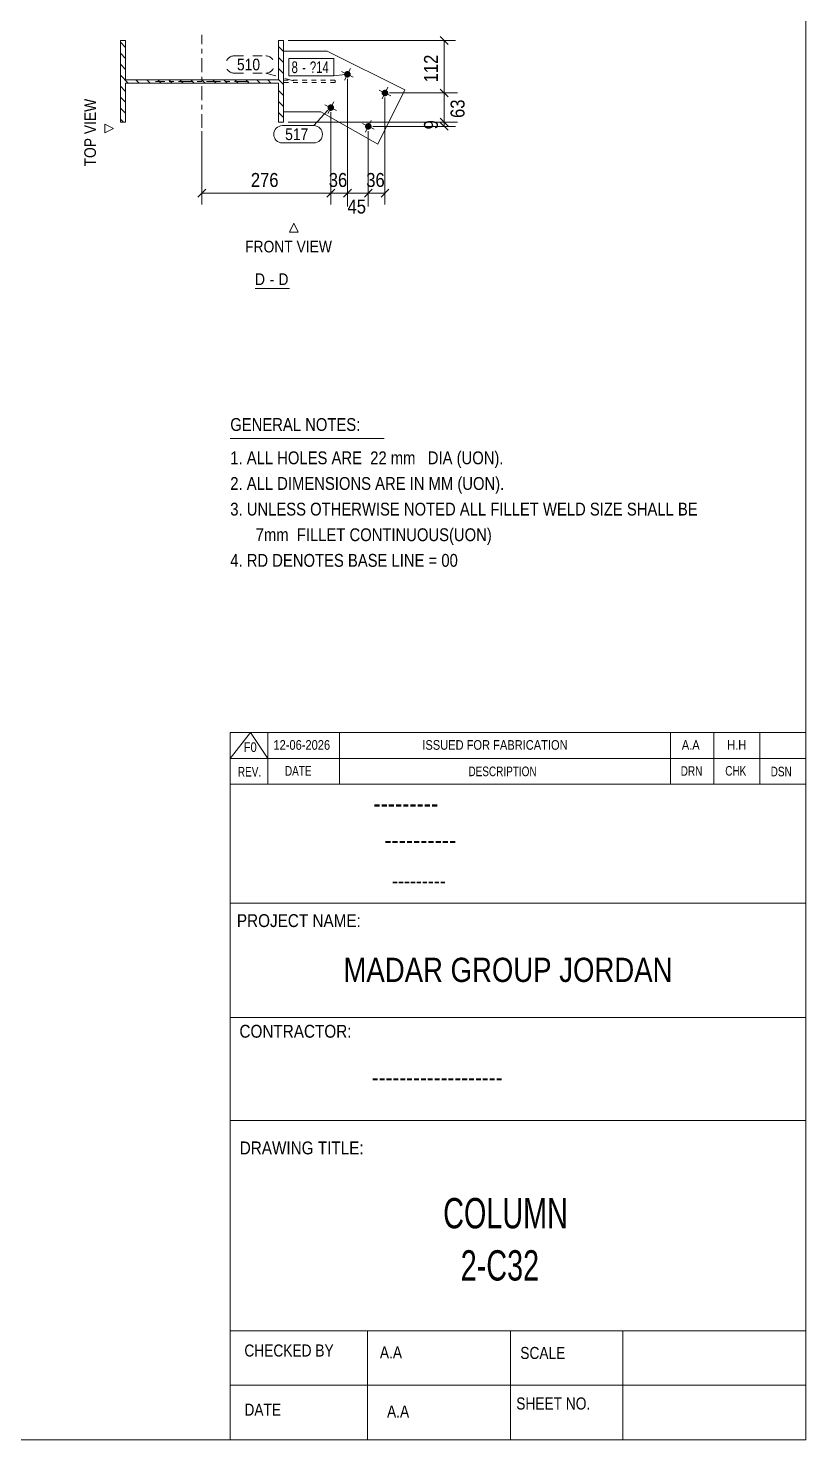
# Model space of a CAD drawing. Header units: millimetres. Extents: x 2 to 825, y 1 to 579.
# Drawn here: x 658.1 to 825, y 5 to 307.9 of the extents above; entities that cross this region are included whole.
import ezdxf

# ---------------------------------------------------------------- set-up
doc = ezdxf.new("R2010")
doc.units = ezdxf.units.MM
for name, pattern in [('XKITLINE00', [0]), ('XKITLINE01', [4, 1, -1, 1, -1]), ('XKITLINE02', [4, 2, -2]), ('XKITLINE03', [6, 3, -1, 1, -1])]:
    doc.linetypes.add(name, pattern=pattern)
for name, color, linetype, lineweight in [('Bolt', 3, 'Continuous', 0), ('BoltMark', 7, 'Continuous', 0), ('Dimensions', 7, 'Continuous', 0), ('DrawingSheet', 5, 'Continuous', 0), ('OtherObjectType', 7, 'Continuous', 0), ('Part', 2, 'Continuous', 0), ('PartMark', 7, 'Continuous', 0)]:
    doc.layers.add(name, color=color, linetype=linetype, lineweight=lineweight)
doc.styles.add('@ARIAL_UNICODE_MS_BOLD', font='ARIAL.TTF')
doc.styles.add('ARIAL', font='ARIAL.TTF')
doc.styles.add('ARIAL_NARROW', font='ARIALN.TTF')
doc.styles.add('COMIC_SANS_MS_BOLD', font='COMICBD.TTF')
doc.styles.add('SWIS721_EX_BT', font='ARIAL.TTF')
doc.styles.add('SWISSE', font='ARIAL.TTF')

# ---------------------------------------------------------------- blocks, each defined once
blk = doc.blocks.new('*A2')
at = {"layer": 'Part', "color": 7, "linetype": 'XKITLINE00', "lineweight": 0}
for p, q in [((679.02, 303.76), (677.92, 304.86)), ((712.92, 302.86), (711.82, 303.96)), ((712.92, 305.22), (712.92, 305.22)), ((712.92, 305.22), (712.92, 305.22)), ((679.02, 301.4), (677.92, 302.5)), ((679.02, 299.05), (677.92, 300.15)), ((712.92, 300.51), (711.82, 301.61)), ((679.59, 296.12), (677.92, 297.79)), ((681.95, 296.12), (681.25, 296.82)), ((684.3, 296.12), (683.6, 296.82)), ((686.66, 296.12), (685.96, 296.82)), ((689.02, 296.12), (688.32, 296.82)), ((691.38, 296.12), (690.68, 296.82)), ((693.73, 296.12), (693.03, 296.82)), ((696.09, 296.12), (695.39, 296.82)), ((698.45, 296.12), (697.75, 296.82)), ((700.81, 296.12), (700.11, 296.82)), ((703.16, 296.12), (702.46, 296.82)), ((705.52, 296.12), (704.82, 296.82)), ((707.88, 296.12), (707.18, 296.82)), ((710.23, 296.12), (709.53, 296.82)), ((712.92, 298.15), (711.82, 299.25)), ((712.92, 295.79), (711.82, 296.89)), ((679.02, 294.33), (677.92, 295.43)), ((712.92, 293.43), (711.82, 294.53)), ((679.02, 291.98), (677.92, 293.08)), ((712.92, 291.08), (711.82, 292.18)), ((679.02, 289.62), (677.92, 290.72)), ((678.56, 287.72), (677.92, 288.36)), ((712.92, 288.72), (711.82, 289.82))]:
    blk.add_line(p, q, dxfattribs=at)
blk = doc.blocks.new('*A122')
at = {"layer": 'Bolt'}
for points in [[(726.3, 297.39), (726.27, 297.4), (726.24, 297.42), (726.21, 297.44), (726.19, 297.46), (726.16, 297.49), (726.14, 297.51), (726.11, 297.54), (726.09, 297.56), (726.07, 297.59), (726.05, 297.62), (726.03, 297.65), (726.02, 297.68), (726, 297.71), (725.99, 297.74), (725.98, 297.77), (725.97, 297.81), (725.96, 297.84), (725.95, 297.87), (725.95, 297.91), (725.94, 297.94), (725.94, 297.98), (725.94, 298.01), (725.94, 298.05), (725.95, 298.08), (725.95, 298.11), (725.96, 298.15), (725.97, 298.18), (725.98, 298.21), (725.99, 298.25), (726, 298.28), (726.02, 298.31), (726.03, 298.34), (726.05, 298.37), (726.07, 298.4), (726.09, 298.43), (726.11, 298.45), (726.13, 298.48), (726.16, 298.5), (726.18, 298.52), (726.21, 298.55), (726.24, 298.57), (726.26, 298.59), (726.29, 298.6), (726.32, 298.62), (726.36, 298.64), (726.39, 298.65), (726.42, 298.66), (726.45, 298.67), (726.49, 298.68), (726.52, 298.69), (726.55, 298.69), (726.59, 298.69), (726.62, 298.7), (726.66, 298.7), (726.69, 298.69), (726.72, 298.69), (726.76, 298.69), (726.79, 298.68), (726.83, 298.67), (726.86, 298.66), (726.89, 298.65), (726.92, 298.64), (726.95, 298.62), (726.98, 298.61), (727.01, 298.59), (727.04, 298.57), (727.07, 298.55), (727.1, 298.53), (727.12, 298.5), (727.15, 298.48), (727.17, 298.46), (727.19, 298.43), (727.21, 298.4), (727.23, 298.37), (727.25, 298.34), (727.27, 298.31), (727.28, 298.28), (727.29, 298.25), (727.31, 298.22), (727.32, 298.19), (727.32, 298.15), (727.33, 298.12), (727.34, 298.08), (727.34, 298.05), (727.34, 298.02), (727.34, 297.98), (727.34, 297.95), (727.34, 297.91), (727.33, 297.88), (727.32, 297.85), (727.32, 297.81), (727.31, 297.78), (727.3, 297.75), (727.28, 297.71), (727.27, 297.68), (727.25, 297.65), (727.23, 297.62), (727.22, 297.6), (727.19, 297.57), (727.17, 297.54), (727.15, 297.52), (727.13, 297.49), (727.1, 297.47), (727.07, 297.45), (727.05, 297.43), (727.02, 297.41), (726.99, 297.39), (726.96, 297.37), (726.93, 297.36), (726.9, 297.34), (726.86, 297.33), (726.83, 297.32), (726.8, 297.31), (726.76, 297.31), (726.73, 297.3), (726.7, 297.3), (726.66, 297.3), (726.63, 297.3), (726.59, 297.3), (726.56, 297.3), (726.52, 297.31), (726.49, 297.31), (726.46, 297.32), (726.42, 297.33), (726.39, 297.34), (726.36, 297.36), (726.33, 297.37)], [(734.35, 293.37), (734.32, 293.38), (734.29, 293.4), (734.27, 293.42), (734.24, 293.45), (734.21, 293.47), (734.19, 293.49), (734.17, 293.52), (734.14, 293.54), (734.12, 293.57), (734.1, 293.6), (734.09, 293.63), (734.07, 293.66), (734.06, 293.69), (734.04, 293.72), (734.03, 293.76), (734.02, 293.79), (734.01, 293.82), (734, 293.86), (734, 293.89), (734, 293.92), (733.99, 293.96), (733.99, 293.99), (734, 294.03), (734, 294.06), (734, 294.09), (734.01, 294.13), (734.02, 294.16), (734.03, 294.19), (734.04, 294.23), (734.05, 294.26), (734.07, 294.29), (734.08, 294.32), (734.1, 294.35), (734.12, 294.38), (734.14, 294.41), (734.16, 294.43), (734.19, 294.46), (734.21, 294.48), (734.24, 294.51), (734.26, 294.53), (734.29, 294.55), (734.32, 294.57), (734.35, 294.59), (734.38, 294.6), (734.41, 294.62), (734.44, 294.63), (734.47, 294.64), (734.51, 294.65), (734.54, 294.66), (734.57, 294.67), (734.61, 294.67), (734.64, 294.68), (734.67, 294.68), (734.71, 294.68), (734.74, 294.68), (734.78, 294.67), (734.81, 294.67), (734.85, 294.66), (734.88, 294.65), (734.91, 294.64), (734.94, 294.63), (734.98, 294.62), (735.01, 294.6), (735.04, 294.59), (735.07, 294.57), (735.1, 294.55), (735.12, 294.53), (735.15, 294.51), (735.18, 294.49), (735.2, 294.46), (735.22, 294.44), (735.24, 294.41), (735.27, 294.38), (735.28, 294.35), (735.3, 294.32), (735.32, 294.29), (735.33, 294.26), (735.35, 294.23), (735.36, 294.2), (735.37, 294.17), (735.38, 294.13), (735.38, 294.1), (735.39, 294.07), (735.39, 294.03), (735.39, 294), (735.39, 293.96), (735.39, 293.93), (735.39, 293.89), (735.38, 293.86), (735.38, 293.83), (735.37, 293.79), (735.36, 293.76), (735.35, 293.73), (735.34, 293.7), (735.32, 293.66), (735.3, 293.63), (735.29, 293.6), (735.27, 293.58), (735.25, 293.55), (735.23, 293.52), (735.2, 293.5), (735.18, 293.47), (735.15, 293.45), (735.13, 293.43), (735.1, 293.41), (735.07, 293.39), (735.04, 293.37), (735.01, 293.35), (734.98, 293.34), (734.95, 293.32), (734.92, 293.31), (734.88, 293.3), (734.85, 293.29), (734.82, 293.29), (734.78, 293.28), (734.75, 293.28), (734.71, 293.28), (734.68, 293.28), (734.65, 293.28), (734.61, 293.28), (734.58, 293.29), (734.54, 293.29), (734.51, 293.3), (734.48, 293.31), (734.44, 293.32), (734.41, 293.34), (734.38, 293.35)], [(722.73, 290.23), (722.7, 290.25), (722.67, 290.26), (722.64, 290.28), (722.61, 290.31), (722.59, 290.33), (722.56, 290.35), (722.54, 290.38), (722.52, 290.41), (722.5, 290.43), (722.48, 290.46), (722.46, 290.49), (722.44, 290.52), (722.43, 290.55), (722.42, 290.58), (722.4, 290.62), (722.39, 290.65), (722.39, 290.68), (722.38, 290.72), (722.37, 290.75), (722.37, 290.78), (722.37, 290.82), (722.37, 290.85), (722.37, 290.89), (722.37, 290.92), (722.38, 290.96), (722.39, 290.99), (722.39, 291.02), (722.4, 291.06), (722.41, 291.09), (722.43, 291.12), (722.44, 291.15), (722.46, 291.18), (722.48, 291.21), (722.5, 291.24), (722.52, 291.27), (722.54, 291.29), (722.56, 291.32), (722.58, 291.34), (722.61, 291.37), (722.64, 291.39), (722.66, 291.41), (722.69, 291.43), (722.72, 291.45), (722.75, 291.46), (722.78, 291.48), (722.81, 291.49), (722.85, 291.5), (722.88, 291.51), (722.91, 291.52), (722.95, 291.53), (722.98, 291.53), (723.02, 291.54), (723.05, 291.54), (723.08, 291.54), (723.12, 291.54), (723.15, 291.53), (723.19, 291.53), (723.22, 291.52), (723.25, 291.51), (723.29, 291.5), (723.32, 291.49), (723.35, 291.48), (723.38, 291.46), (723.41, 291.45), (723.44, 291.43), (723.47, 291.41), (723.5, 291.39), (723.52, 291.37), (723.55, 291.35), (723.57, 291.32), (723.6, 291.3), (723.62, 291.27), (723.64, 291.24), (723.66, 291.21), (723.68, 291.19), (723.69, 291.16), (723.71, 291.12), (723.72, 291.09), (723.73, 291.06), (723.74, 291.03), (723.75, 290.99), (723.76, 290.96), (723.76, 290.93), (723.77, 290.89), (723.77, 290.86), (723.77, 290.82), (723.77, 290.79), (723.76, 290.75), (723.76, 290.72), (723.75, 290.69), (723.74, 290.65), (723.73, 290.62), (723.72, 290.59), (723.71, 290.56), (723.7, 290.53), (723.68, 290.5), (723.66, 290.47), (723.64, 290.44), (723.62, 290.41), (723.6, 290.38), (723.58, 290.36), (723.55, 290.33), (723.53, 290.31), (723.5, 290.29), (723.47, 290.27), (723.45, 290.25), (723.42, 290.23), (723.39, 290.21), (723.35, 290.2), (723.32, 290.19), (723.29, 290.17), (723.26, 290.16), (723.22, 290.16), (723.19, 290.15), (723.16, 290.14), (723.12, 290.14), (723.09, 290.14), (723.05, 290.14), (723.02, 290.14), (722.99, 290.14), (722.95, 290.15), (722.92, 290.15), (722.88, 290.16), (722.85, 290.17), (722.82, 290.18), (722.79, 290.2), (722.76, 290.21)], [(730.78, 286.21), (730.75, 286.23), (730.72, 286.25), (730.69, 286.27), (730.67, 286.29), (730.64, 286.31), (730.62, 286.33), (730.59, 286.36), (730.57, 286.39), (730.55, 286.41), (730.53, 286.44), (730.51, 286.47), (730.5, 286.5), (730.48, 286.53), (730.47, 286.57), (730.46, 286.6), (730.45, 286.63), (730.44, 286.66), (730.43, 286.7), (730.43, 286.73), (730.42, 286.77), (730.42, 286.8), (730.42, 286.83), (730.42, 286.87), (730.43, 286.9), (730.43, 286.94), (730.44, 286.97), (730.45, 287), (730.46, 287.04), (730.47, 287.07), (730.48, 287.1), (730.5, 287.13), (730.51, 287.16), (730.53, 287.19), (730.55, 287.22), (730.57, 287.25), (730.59, 287.27), (730.61, 287.3), (730.64, 287.32), (730.66, 287.35), (730.69, 287.37), (730.72, 287.39), (730.75, 287.41), (730.77, 287.43), (730.8, 287.44), (730.84, 287.46), (730.87, 287.47), (730.9, 287.48), (730.93, 287.49), (730.97, 287.5), (731, 287.51), (731.03, 287.51), (731.07, 287.52), (731.1, 287.52), (731.14, 287.52), (731.17, 287.52), (731.21, 287.51), (731.24, 287.51), (731.27, 287.5), (731.31, 287.49), (731.34, 287.48), (731.37, 287.47), (731.4, 287.46), (731.43, 287.45), (731.46, 287.43), (731.49, 287.41), (731.52, 287.39), (731.55, 287.37), (731.58, 287.35), (731.6, 287.33), (731.63, 287.3), (731.65, 287.28), (731.67, 287.25), (731.69, 287.22), (731.71, 287.2), (731.73, 287.17), (731.75, 287.14), (731.76, 287.11), (731.77, 287.07), (731.79, 287.04), (731.8, 287.01), (731.8, 286.97), (731.81, 286.94), (731.82, 286.91), (731.82, 286.87), (731.82, 286.84), (731.82, 286.8), (731.82, 286.77), (731.82, 286.74), (731.81, 286.7), (731.81, 286.67), (731.8, 286.63), (731.79, 286.6), (731.78, 286.57), (731.76, 286.54), (731.75, 286.51), (731.73, 286.48), (731.71, 286.45), (731.7, 286.42), (731.67, 286.39), (731.65, 286.36), (731.63, 286.34), (731.61, 286.31), (731.58, 286.29), (731.55, 286.27), (731.53, 286.25), (731.5, 286.23), (731.47, 286.21), (731.44, 286.2), (731.41, 286.18), (731.38, 286.17), (731.34, 286.16), (731.31, 286.15), (731.28, 286.14), (731.24, 286.13), (731.21, 286.12), (731.18, 286.12), (731.14, 286.12), (731.11, 286.12), (731.07, 286.12), (731.04, 286.12), (731, 286.13), (730.97, 286.14), (730.94, 286.14), (730.9, 286.15), (730.87, 286.17), (730.84, 286.18), (730.81, 286.19)]]:
    blk.add_hatch(color=3, dxfattribs=at).paths.add_polyline_path(points, flags=17)
at = {"layer": 'Bolt', "color": 3, "linetype": 'XKITLINE00', "lineweight": 0}
for p, q in [((727.89, 297.37), (725.39, 298.62)), ((727.27, 299.25), (726.02, 296.74)), ((735.95, 293.35), (733.44, 294.6)), ((735.32, 295.23), (734.07, 292.72)), ((724.32, 290.21), (721.82, 291.46)), ((723.69, 292.09), (722.44, 289.59)), ((731.75, 288.07), (730.5, 285.57)), ((732.37, 286.19), (729.87, 287.44))]:
    blk.add_line(p, q, dxfattribs=at)
blk = doc.blocks.new('*A123')
at = {"layer": 'Bolt'}
for points in [[(726.3, 297.39), (726.27, 297.4), (726.24, 297.42), (726.21, 297.44), (726.19, 297.46), (726.16, 297.49), (726.14, 297.51), (726.11, 297.54), (726.09, 297.56), (726.07, 297.59), (726.05, 297.62), (726.03, 297.65), (726.02, 297.68), (726, 297.71), (725.99, 297.74), (725.98, 297.77), (725.97, 297.81), (725.96, 297.84), (725.95, 297.87), (725.95, 297.91), (725.94, 297.94), (725.94, 297.98), (725.94, 298.01), (725.94, 298.05), (725.95, 298.08), (725.95, 298.11), (725.96, 298.15), (725.97, 298.18), (725.98, 298.21), (725.99, 298.25), (726, 298.28), (726.02, 298.31), (726.03, 298.34), (726.05, 298.37), (726.07, 298.4), (726.09, 298.43), (726.11, 298.45), (726.13, 298.48), (726.16, 298.5), (726.18, 298.52), (726.21, 298.55), (726.24, 298.57), (726.26, 298.59), (726.29, 298.6), (726.32, 298.62), (726.36, 298.64), (726.39, 298.65), (726.42, 298.66), (726.45, 298.67), (726.49, 298.68), (726.52, 298.69), (726.55, 298.69), (726.59, 298.69), (726.62, 298.7), (726.66, 298.7), (726.69, 298.69), (726.72, 298.69), (726.76, 298.69), (726.79, 298.68), (726.83, 298.67), (726.86, 298.66), (726.89, 298.65), (726.92, 298.64), (726.95, 298.62), (726.98, 298.61), (727.01, 298.59), (727.04, 298.57), (727.07, 298.55), (727.1, 298.53), (727.12, 298.5), (727.15, 298.48), (727.17, 298.46), (727.19, 298.43), (727.21, 298.4), (727.23, 298.37), (727.25, 298.34), (727.27, 298.31), (727.28, 298.28), (727.29, 298.25), (727.31, 298.22), (727.32, 298.19), (727.32, 298.15), (727.33, 298.12), (727.34, 298.08), (727.34, 298.05), (727.34, 298.02), (727.34, 297.98), (727.34, 297.95), (727.34, 297.91), (727.33, 297.88), (727.32, 297.85), (727.32, 297.81), (727.31, 297.78), (727.3, 297.75), (727.28, 297.71), (727.27, 297.68), (727.25, 297.65), (727.23, 297.62), (727.22, 297.6), (727.19, 297.57), (727.17, 297.54), (727.15, 297.52), (727.13, 297.49), (727.1, 297.47), (727.07, 297.45), (727.05, 297.43), (727.02, 297.41), (726.99, 297.39), (726.96, 297.37), (726.93, 297.36), (726.9, 297.34), (726.86, 297.33), (726.83, 297.32), (726.8, 297.31), (726.76, 297.31), (726.73, 297.3), (726.7, 297.3), (726.66, 297.3), (726.63, 297.3), (726.59, 297.3), (726.56, 297.3), (726.52, 297.31), (726.49, 297.31), (726.46, 297.32), (726.42, 297.33), (726.39, 297.34), (726.36, 297.36), (726.33, 297.37)], [(734.35, 293.37), (734.32, 293.38), (734.29, 293.4), (734.27, 293.42), (734.24, 293.45), (734.21, 293.47), (734.19, 293.49), (734.17, 293.52), (734.14, 293.54), (734.12, 293.57), (734.1, 293.6), (734.09, 293.63), (734.07, 293.66), (734.06, 293.69), (734.04, 293.72), (734.03, 293.76), (734.02, 293.79), (734.01, 293.82), (734, 293.86), (734, 293.89), (734, 293.92), (733.99, 293.96), (733.99, 293.99), (734, 294.03), (734, 294.06), (734, 294.09), (734.01, 294.13), (734.02, 294.16), (734.03, 294.19), (734.04, 294.23), (734.05, 294.26), (734.07, 294.29), (734.08, 294.32), (734.1, 294.35), (734.12, 294.38), (734.14, 294.41), (734.16, 294.43), (734.19, 294.46), (734.21, 294.48), (734.24, 294.51), (734.26, 294.53), (734.29, 294.55), (734.32, 294.57), (734.35, 294.59), (734.38, 294.6), (734.41, 294.62), (734.44, 294.63), (734.47, 294.64), (734.51, 294.65), (734.54, 294.66), (734.57, 294.67), (734.61, 294.67), (734.64, 294.68), (734.67, 294.68), (734.71, 294.68), (734.74, 294.68), (734.78, 294.67), (734.81, 294.67), (734.85, 294.66), (734.88, 294.65), (734.91, 294.64), (734.94, 294.63), (734.98, 294.62), (735.01, 294.6), (735.04, 294.59), (735.07, 294.57), (735.1, 294.55), (735.12, 294.53), (735.15, 294.51), (735.18, 294.49), (735.2, 294.46), (735.22, 294.44), (735.24, 294.41), (735.27, 294.38), (735.28, 294.35), (735.3, 294.32), (735.32, 294.29), (735.33, 294.26), (735.35, 294.23), (735.36, 294.2), (735.37, 294.17), (735.38, 294.13), (735.38, 294.1), (735.39, 294.07), (735.39, 294.03), (735.39, 294), (735.39, 293.96), (735.39, 293.93), (735.39, 293.89), (735.38, 293.86), (735.38, 293.83), (735.37, 293.79), (735.36, 293.76), (735.35, 293.73), (735.34, 293.7), (735.32, 293.66), (735.3, 293.63), (735.29, 293.6), (735.27, 293.58), (735.25, 293.55), (735.23, 293.52), (735.2, 293.5), (735.18, 293.47), (735.15, 293.45), (735.13, 293.43), (735.1, 293.41), (735.07, 293.39), (735.04, 293.37), (735.01, 293.35), (734.98, 293.34), (734.95, 293.32), (734.92, 293.31), (734.88, 293.3), (734.85, 293.29), (734.82, 293.29), (734.78, 293.28), (734.75, 293.28), (734.71, 293.28), (734.68, 293.28), (734.65, 293.28), (734.61, 293.28), (734.58, 293.29), (734.54, 293.29), (734.51, 293.3), (734.48, 293.31), (734.44, 293.32), (734.41, 293.34), (734.38, 293.35)], [(722.73, 290.23), (722.7, 290.25), (722.67, 290.26), (722.64, 290.28), (722.61, 290.31), (722.59, 290.33), (722.56, 290.35), (722.54, 290.38), (722.52, 290.41), (722.5, 290.43), (722.48, 290.46), (722.46, 290.49), (722.44, 290.52), (722.43, 290.55), (722.42, 290.58), (722.4, 290.62), (722.39, 290.65), (722.39, 290.68), (722.38, 290.72), (722.37, 290.75), (722.37, 290.78), (722.37, 290.82), (722.37, 290.85), (722.37, 290.89), (722.37, 290.92), (722.38, 290.96), (722.39, 290.99), (722.39, 291.02), (722.4, 291.06), (722.41, 291.09), (722.43, 291.12), (722.44, 291.15), (722.46, 291.18), (722.48, 291.21), (722.5, 291.24), (722.52, 291.27), (722.54, 291.29), (722.56, 291.32), (722.58, 291.34), (722.61, 291.37), (722.64, 291.39), (722.66, 291.41), (722.69, 291.43), (722.72, 291.45), (722.75, 291.46), (722.78, 291.48), (722.81, 291.49), (722.85, 291.5), (722.88, 291.51), (722.91, 291.52), (722.95, 291.53), (722.98, 291.53), (723.02, 291.54), (723.05, 291.54), (723.08, 291.54), (723.12, 291.54), (723.15, 291.53), (723.19, 291.53), (723.22, 291.52), (723.25, 291.51), (723.29, 291.5), (723.32, 291.49), (723.35, 291.48), (723.38, 291.46), (723.41, 291.45), (723.44, 291.43), (723.47, 291.41), (723.5, 291.39), (723.52, 291.37), (723.55, 291.35), (723.57, 291.32), (723.6, 291.3), (723.62, 291.27), (723.64, 291.24), (723.66, 291.21), (723.68, 291.19), (723.69, 291.16), (723.71, 291.12), (723.72, 291.09), (723.73, 291.06), (723.74, 291.03), (723.75, 290.99), (723.76, 290.96), (723.76, 290.93), (723.77, 290.89), (723.77, 290.86), (723.77, 290.82), (723.77, 290.79), (723.76, 290.75), (723.76, 290.72), (723.75, 290.69), (723.74, 290.65), (723.73, 290.62), (723.72, 290.59), (723.71, 290.56), (723.7, 290.53), (723.68, 290.5), (723.66, 290.47), (723.64, 290.44), (723.62, 290.41), (723.6, 290.38), (723.58, 290.36), (723.55, 290.33), (723.53, 290.31), (723.5, 290.29), (723.47, 290.27), (723.45, 290.25), (723.42, 290.23), (723.39, 290.21), (723.35, 290.2), (723.32, 290.19), (723.29, 290.17), (723.26, 290.16), (723.22, 290.16), (723.19, 290.15), (723.16, 290.14), (723.12, 290.14), (723.09, 290.14), (723.05, 290.14), (723.02, 290.14), (722.99, 290.14), (722.95, 290.15), (722.92, 290.15), (722.88, 290.16), (722.85, 290.17), (722.82, 290.18), (722.79, 290.2), (722.76, 290.21)], [(730.78, 286.21), (730.75, 286.23), (730.72, 286.25), (730.69, 286.27), (730.67, 286.29), (730.64, 286.31), (730.62, 286.33), (730.59, 286.36), (730.57, 286.39), (730.55, 286.41), (730.53, 286.44), (730.51, 286.47), (730.5, 286.5), (730.48, 286.53), (730.47, 286.57), (730.46, 286.6), (730.45, 286.63), (730.44, 286.66), (730.43, 286.7), (730.43, 286.73), (730.42, 286.77), (730.42, 286.8), (730.42, 286.83), (730.42, 286.87), (730.43, 286.9), (730.43, 286.94), (730.44, 286.97), (730.45, 287), (730.46, 287.04), (730.47, 287.07), (730.48, 287.1), (730.5, 287.13), (730.51, 287.16), (730.53, 287.19), (730.55, 287.22), (730.57, 287.25), (730.59, 287.27), (730.61, 287.3), (730.64, 287.32), (730.66, 287.35), (730.69, 287.37), (730.72, 287.39), (730.75, 287.41), (730.77, 287.43), (730.8, 287.44), (730.84, 287.46), (730.87, 287.47), (730.9, 287.48), (730.93, 287.49), (730.97, 287.5), (731, 287.51), (731.03, 287.51), (731.07, 287.52), (731.1, 287.52), (731.14, 287.52), (731.17, 287.52), (731.21, 287.51), (731.24, 287.51), (731.27, 287.5), (731.31, 287.49), (731.34, 287.48), (731.37, 287.47), (731.4, 287.46), (731.43, 287.45), (731.46, 287.43), (731.49, 287.41), (731.52, 287.39), (731.55, 287.37), (731.58, 287.35), (731.6, 287.33), (731.63, 287.3), (731.65, 287.28), (731.67, 287.25), (731.69, 287.22), (731.71, 287.2), (731.73, 287.17), (731.75, 287.14), (731.76, 287.11), (731.77, 287.07), (731.79, 287.04), (731.8, 287.01), (731.8, 286.97), (731.81, 286.94), (731.82, 286.91), (731.82, 286.87), (731.82, 286.84), (731.82, 286.8), (731.82, 286.77), (731.82, 286.74), (731.81, 286.7), (731.81, 286.67), (731.8, 286.63), (731.79, 286.6), (731.78, 286.57), (731.76, 286.54), (731.75, 286.51), (731.73, 286.48), (731.71, 286.45), (731.7, 286.42), (731.67, 286.39), (731.65, 286.36), (731.63, 286.34), (731.61, 286.31), (731.58, 286.29), (731.55, 286.27), (731.53, 286.25), (731.5, 286.23), (731.47, 286.21), (731.44, 286.2), (731.41, 286.18), (731.38, 286.17), (731.34, 286.16), (731.31, 286.15), (731.28, 286.14), (731.24, 286.13), (731.21, 286.12), (731.18, 286.12), (731.14, 286.12), (731.11, 286.12), (731.07, 286.12), (731.04, 286.12), (731, 286.13), (730.97, 286.14), (730.94, 286.14), (730.9, 286.15), (730.87, 286.17), (730.84, 286.18), (730.81, 286.19)]]:
    blk.add_hatch(color=3, dxfattribs=at).paths.add_polyline_path(points, flags=17)
at = {"layer": 'Bolt', "color": 3, "linetype": 'XKITLINE00', "lineweight": 0}
for p, q in [((727.89, 297.37), (725.39, 298.62)), ((727.27, 299.25), (726.02, 296.74)), ((735.95, 293.35), (733.44, 294.6)), ((735.32, 295.23), (734.07, 292.72)), ((724.32, 290.21), (721.82, 291.46)), ((723.69, 292.09), (722.44, 289.59)), ((731.75, 288.07), (730.5, 285.57)), ((732.37, 286.19), (729.87, 287.44))]:
    blk.add_line(p, q, dxfattribs=at)
blk = doc.blocks.new('*A124')
at = {"layer": 'Part', "color": 7, "linetype": 'XKITLINE03', "lineweight": 0}
for p, q in [((695.42, 286.47), (695.42, 306.47)), ((705.42, 296.47), (685.42, 296.47))]:
    blk.add_line(p, q, dxfattribs=at)
at = {"layer": 'Part', "color": 2, "linetype": 'XKITLINE00', "lineweight": 0}
for p, q in [((677.92, 287.72), (677.92, 305.22)), ((677.92, 305.22), (679.02, 305.22)), ((679.02, 305.22), (679.02, 296.82)), ((711.82, 296.82), (711.82, 305.22)), ((711.82, 305.22), (712.92, 305.22)), ((712.92, 305.22), (712.92, 287.72)), ((679.02, 296.82), (711.82, 296.82)), ((711.82, 296.12), (679.02, 296.12)), ((679.02, 296.12), (679.02, 287.72)), ((711.82, 287.72), (711.82, 296.12)), ((679.02, 287.72), (677.92, 287.72)), ((712.92, 287.72), (711.82, 287.72))]:
    blk.add_line(p, q, dxfattribs=at)
blk = doc.blocks.new('*A125')
at = {"layer": 'Part', "color": 7, "linetype": 'XKITLINE01', "lineweight": 0}
for p, q in [((712.92, 296.22), (712.92, 296.72)), ((712.92, 296.72), (712.92, 296.72)), ((712.92, 296.72), (723.99, 296.72)), ((723.99, 296.22), (712.92, 296.22)), ((723.99, 296.72), (723.99, 296.22))]:
    blk.add_line(p, q, dxfattribs=at)
blk = doc.blocks.new('*A126')
at = {"layer": 'Part', "color": 2, "linetype": 'XKITLINE00', "lineweight": 0}
for p, q in [((722.27, 302.97), (712.92, 302.97)), ((738.94, 294.65), (722.27, 302.97)), ((733.14, 283.02), (738.94, 294.65)), ((712.92, 289.97), (720.94, 289.97)), ((720.94, 289.97), (733.14, 283.02))]:
    blk.add_line(p, q, dxfattribs=at)
at = {"layer": 'Part', "color": 7, "linetype": 'XKITLINE01', "lineweight": 0}
blk.add_line((712.92, 302.97), (712.92, 289.97), dxfattribs=at)
blk = doc.blocks.new('*A175')
at = {"layer": 'DrawingSheet', "color": 5, "linetype": 'XKITLINE00', "lineweight": 0}
for p, q in [((825, 5), (825, 579)), ((5, 5), (825, 5))]:
    blk.add_line(p, q, dxfattribs=at)
blk = doc.blocks.new('*A177')
at = {"layer": 'OtherObjectType', "color": 7, "linetype": 'XKITLINE00', "lineweight": 0}
blk.add_line((701.5, 219.82), (734.5, 219.82), dxfattribs=at)
at = {"layer": 'OtherObjectType', "color": 7, "style": 'ARIAL_NARROW', "width": 1.008832}
for s, p in [('GENERAL NOTES:', (701.5, 221.47)), ('1. ALL HOLES ARE  22 mm   DIA (UON).', (701.5, 214.32)), ('2. ALL DIMENSIONS ARE IN MM (UON).', (701.5, 208.82)), ('3. UNLESS OTHERWISE NOTED ALL FILLET WELD SIZE SHALL BE', (701.5, 203.32)), ('7mm  FILLET CONTINUOUS(UON)', (706.95, 197.82)), ('4. RD DENOTES BASE LINE = 00', (701.5, 192.32))]:
    blk.add_text(s, height=2.75, dxfattribs=at).set_placement(p)
blk = doc.blocks.new('*A178')
at = {"layer": 'OtherObjectType', "color": 7, "linetype": 'XKITLINE00', "lineweight": 0}
for p, q in [((701.5, 156.76), (825, 156.76)), ((701.5, 151.21), (705.82, 156.76)), ((701.5, 151.21), (701.5, 156.76)), ((705.82, 156.76), (709.53, 151.21)), ((709.53, 151.21), (709.53, 156.76)), ((724.97, 151.21), (724.97, 156.76)), ((795.98, 151.21), (795.98, 156.76)), ((805.24, 151.21), (805.24, 156.76)), ((815.12, 151.21), (815.12, 156.76)), ((825, 151.21), (825, 156.76)), ((701.5, 151.21), (825, 151.21)), ((701.5, 145.65), (701.5, 151.21)), ((705.21, 151.21), (825, 151.21)), ((709.53, 145.65), (709.53, 151.21)), ((724.97, 145.65), (724.97, 151.21)), ((795.98, 145.65), (795.98, 151.21)), ((805.24, 145.65), (805.24, 151.21)), ((815.12, 145.65), (815.12, 151.21)), ((825, 145.65), (825, 151.21))]:
    blk.add_line(p, q, dxfattribs=at)
at = {"layer": 'OtherObjectType', "color": 7, "style": 'ARIAL_NARROW'}
for s, height, width, p in [('F0', 2.058, 1.008832, (704.4, 152.59)), ('12-06-2026', 2.058, 1.008832, (710.76, 153.06)), ('ISSUED FOR FABRICATION', 2.0583, 1.008832, (742.71, 153.06)), ('A.A', 2.058, 1.008832, (798.4, 153.06)), ('H.H', 2.058, 1.008832, (808.13, 153.06)), ('REV.', 2.058, 0.907949, (703.13, 147.31)), ('DATE', 2.058, 0.907949, (713.23, 147.5)), ('DESCRIPTION', 2.0583, 0.907949, (752.61, 147.39)), ('DRN', 2.058, 0.907949, (798.17, 147.47)), ('CHK', 2.058, 0.907949, (807.72, 147.5)), ('DSN', 2.058, 0.907949, (817.47, 147.35))]:
    blk.add_text(s, height=height, dxfattribs=dict(at, width=width)).set_placement(p)
blk = doc.blocks.new('*A180')
at = {"layer": 'OtherObjectType', "color": 2, "linetype": 'XKITLINE00', "lineweight": 0}
for p, q in [((701.5, 145.65), (825, 145.65)), ((701.5, 5), (701.5, 145.64)), ((824.98, 145.64), (825, 5)), ((825, 120.14), (701.5, 120.14)), ((701.5, 95.63), (825, 95.63)), ((825, 73.49), (701.5, 73.49)), ((825, 28.4), (701.5, 28.4)), ((730.94, 28.4), (730.94, 5)), ((761.62, 5), (761.62, 28.4)), ((785.75, 5), (785.75, 28.4)), ((825, 16.7), (701.5, 16.7)), ((825, 5), (701.5, 5))]:
    blk.add_line(p, q, dxfattribs=at)
at = {"layer": 'OtherObjectType', "color": 4, "style": '@ARIAL_UNICODE_MS_BOLD', "width": 0.85}
blk.add_text('---------', height=3.9, dxfattribs=at).set_placement((732.23, 139.59))
at = {"layer": 'OtherObjectType', "color": 7, "style": 'ARIAL', "width": 0.85}
for s, height, p in [('----------', 3.9, (734.56, 131.77)), ('---------', 3.25, (736.21, 123.31))]:
    blk.add_text(s, height=height, dxfattribs=at).set_placement(p)
at = {"layer": 'OtherObjectType', "color": 3, "width": 0.85}
for s, style, p in [('PROJECT NAME:', 'SWIS721_EX_BT', (702.92, 115.01)), ('CONTRACTOR:', 'SWISSE', (703.47, 91.27)), ('DRAWING TITLE:', 'SWIS721_EX_BT', (703.53, 66.24))]:
    blk.add_text(s, height=2.7618, dxfattribs=dict(at, style=style)).set_placement(p)
at = {"layer": 'OtherObjectType', "color": 7, "width": 0.85}
for s, height, p in [('MADAR GROUP JORDAN', 5.2, (725.79, 103.23)), ('CHECKED BY', 2.592, (704.53, 22.86)), ('A.A', 2.592, (733.61, 22.45)), ('SCALE', 2.592, (763.74, 22.33)), ('DATE', 2.592, (704.54, 10.16)), ('A.A', 2.592, (735.14, 9.76)), ('SHEET NO.', 2.592, (762.87, 11.49))]:
    blk.add_text(s, height=height, dxfattribs=at).set_placement(p)
at = {"layer": 'OtherObjectType', "color": 1}
for s, height, style, width, p in [('-------------------', 3.9, 'COMIC_SANS_MS_BOLD', 0.85, (731.87, 80.86)), ('COLUMN', 6.5, 'ARIAL', 0.68, (747.19, 50.37)), ('2-C32', 6.5, 'ARIAL', 0.68, (750.95, 39.17))]:
    blk.add_text(s, height=height, dxfattribs=dict(at, style=style, width=width)).set_placement(p)
blk = doc.blocks.new('*A310')
at = {"layer": 'Dimensions', "color": 7, "linetype": 'XKITLINE00', "lineweight": 0}
for p, q in [((746.57, 288.57), (748.27, 286.87)), ((713.92, 287.72), (749.82, 287.72)), ((732.12, 286.82), (749.82, 286.82)), ((746.57, 287.67), (748.27, 285.97)), ((747.42, 286.82), (747.42, 287.72))]:
    blk.add_line(p, q, dxfattribs=at)
at = {"layer": 'Dimensions', "color": 3}
for p in [(747.42, 287.72), (747.42, 286.82)]:
    blk.add_point(p, dxfattribs=at)
at = {"layer": 'Dimensions', "color": 3, "style": 'ARIAL', "width": 0.85}
blk.add_text('9', height=3, rotation=90.0002, dxfattribs=at).set_placement((746.07, 286.16))
blk = doc.blocks.new('*A311')
at = {"layer": 'Dimensions', "color": 7, "linetype": 'XKITLINE00', "lineweight": 0}
for p, q in [((735.69, 293.98), (750.27, 293.98)), ((746.57, 294.83), (748.27, 293.13)), ((747.42, 287.72), (747.42, 293.98)), ((746.57, 288.57), (748.27, 286.87)), ((713.92, 287.72), (750.27, 287.72))]:
    blk.add_line(p, q, dxfattribs=at)
at = {"layer": 'Dimensions', "color": 3}
for p in [(747.42, 293.98), (747.42, 287.72)]:
    blk.add_point(p, dxfattribs=at)
at = {"layer": 'Dimensions', "color": 3, "style": 'ARIAL', "width": 0.85}
blk.add_text('63', height=3, rotation=90.0002, dxfattribs=at).set_placement((751.77, 288.62))
blk = doc.blocks.new('*A312')
at = {"layer": 'Dimensions', "color": 7, "linetype": 'XKITLINE00', "lineweight": 0}
for p, q in [((746.57, 306.07), (748.27, 304.37)), ((713.92, 305.22), (749.82, 305.22)), ((747.42, 293.98), (747.42, 305.22)), ((735.69, 293.98), (749.82, 293.98)), ((746.57, 294.83), (748.27, 293.13))]:
    blk.add_line(p, q, dxfattribs=at)
at = {"layer": 'Dimensions', "color": 3}
for p in [(747.42, 305.22), (747.42, 293.98)]:
    blk.add_point(p, dxfattribs=at)
at = {"layer": 'Dimensions', "color": 3, "style": 'ARIAL', "width": 0.85}
blk.add_text('112', height=3, rotation=90.0002, dxfattribs=at).set_placement((746.07, 296.26))
blk = doc.blocks.new('*A313')
at = {"layer": 'Dimensions', "color": 7, "linetype": 'XKITLINE00', "lineweight": 0}
for p, q in [((723.07, 289.84), (723.07, 270.07)), ((695.42, 285.82), (695.42, 270.07)), ((696.27, 273.32), (694.57, 271.62)), ((723.92, 273.32), (722.22, 271.62)), ((695.42, 272.47), (723.07, 272.47))]:
    blk.add_line(p, q, dxfattribs=at)
at = {"layer": 'Dimensions', "color": 3}
for p in [(695.42, 272.47), (723.07, 272.47)]:
    blk.add_point(p, dxfattribs=at)
at = {"layer": 'Dimensions', "color": 3, "style": 'ARIAL', "width": 0.85}
blk.add_text('276', height=3, dxfattribs=at).set_placement((705.91, 273.82))
blk = doc.blocks.new('*A314')
at = {"layer": 'Dimensions', "color": 7, "linetype": 'XKITLINE00', "lineweight": 0}
for p, q in [((726.64, 297), (726.64, 270.07)), ((723.07, 289.84), (723.07, 270.07)), ((723.92, 273.32), (722.22, 271.62)), ((727.49, 273.32), (725.79, 271.62)), ((723.07, 272.47), (726.64, 272.47))]:
    blk.add_line(p, q, dxfattribs=at)
at = {"layer": 'Dimensions', "color": 3}
for p in [(723.07, 272.47), (726.64, 272.47)]:
    blk.add_point(p, dxfattribs=at)
at = {"layer": 'Dimensions', "color": 3, "style": 'ARIAL', "width": 0.85}
blk.add_text('36', height=3, dxfattribs=at).set_placement((722.63, 273.82))
blk = doc.blocks.new('*A315')
at = {"layer": 'Dimensions', "color": 7, "linetype": 'XKITLINE00', "lineweight": 0}
for p, q in [((726.64, 297), (726.64, 269.62)), ((731.12, 285.82), (731.12, 269.62)), ((727.49, 273.32), (725.79, 271.62)), ((731.97, 273.32), (730.27, 271.62)), ((726.64, 272.47), (731.12, 272.47))]:
    blk.add_line(p, q, dxfattribs=at)
at = {"layer": 'Dimensions', "color": 3}
for p in [(726.64, 272.47), (731.12, 272.47)]:
    blk.add_point(p, dxfattribs=at)
at = {"layer": 'Dimensions', "color": 3, "style": 'ARIAL', "width": 0.85}
blk.add_text('45', height=3, dxfattribs=at).set_placement((726.66, 268.12))
blk = doc.blocks.new('*A316')
at = {"layer": 'Dimensions', "color": 7, "linetype": 'XKITLINE00', "lineweight": 0}
for p, q in [((734.69, 292.98), (734.69, 270.07)), ((731.12, 285.82), (731.12, 270.07)), ((731.97, 273.32), (730.27, 271.62)), ((735.54, 273.32), (733.85, 271.62)), ((731.12, 272.47), (734.69, 272.47))]:
    blk.add_line(p, q, dxfattribs=at)
at = {"layer": 'Dimensions', "color": 3}
for p in [(731.12, 272.47), (734.69, 272.47)]:
    blk.add_point(p, dxfattribs=at)
at = {"layer": 'Dimensions', "color": 3, "style": 'ARIAL', "width": 0.85}
blk.add_text('36', height=3, dxfattribs=at).set_placement((730.68, 273.82))
blk = doc.blocks.new('*A317')
at = {"layer": 'BoltMark', "color": 7, "linetype": 'XKITLINE00', "lineweight": 0}
for p, q in [((714.05, 301.35), (723.74, 301.35)), ((714.05, 297.65), (714.05, 301.35)), ((723.74, 297.65), (723.74, 301.35)), ((714.05, 297.65), (723.74, 297.65)), ((726.64, 298), (723.74, 297.65))]:
    blk.add_line(p, q, dxfattribs=at)
at = {"layer": 'BoltMark', "color": 3, "style": 'ARIAL_NARROW', "width": 0.85}
for s, p in [('8', (714.65, 298.25)), ('?14', (718.58, 298.25)), ('-', (716.92, 298.25))]:
    blk.add_text(s, height=2.5, dxfattribs=at).set_placement(p)
blk = doc.blocks.new('*A318')
at = {"layer": 'PartMark', "color": 7, "linetype": 'XKITLINE00', "lineweight": 0}
for p, q in [((722.44, 290.32), (719.44, 286.97)), ((712.68, 286.97), (719.44, 286.97)), ((712.68, 283.27), (719.44, 283.27))]:
    blk.add_line(p, q, dxfattribs=at)
for centre, start, end in [((712.68, 285.12), 90, 270), ((719.44, 285.12), 270, 90)]:
    blk.add_arc(centre, 1.85, start, end, dxfattribs=at)
at = {"layer": 'PartMark', "color": 3, "style": 'ARIAL', "width": 0.85}
blk.add_text('517', height=2.5, dxfattribs=at).set_placement((713.28, 283.87))
blk = doc.blocks.new('*A319')
at = {"layer": 'PartMark', "color": 7, "linetype": 'XKITLINE02', "lineweight": 0}
for p, q in [((702.34, 301.94), (709.1, 301.94)), ((702.34, 298.24), (709.1, 298.24)), ((715.16, 296.59), (709.1, 298.24))]:
    blk.add_line(p, q, dxfattribs=at)
for centre, start, end in [((702.34, 300.09), 90, 270), ((709.1, 300.09), 270, 90)]:
    blk.add_arc(centre, 1.85, start, end, dxfattribs=at)
at = {"layer": 'PartMark', "color": 3, "style": 'ARIAL', "width": 0.85}
blk.add_text('510', height=2.5, dxfattribs=at).set_placement((702.94, 298.84))
blk = doc.blocks.new('*A320')
at = {"layer": 'OtherObjectType', "color": 7, "linetype": 'XKITLINE00', "lineweight": 0}
for p, q in [((674.55, 285.43), (674.55, 287.31)), ((674.55, 287.31), (676.42, 286.37)), ((676.42, 286.37), (674.55, 285.43)), ((676.42, 286.37), (676.42, 286.37)), ((714.21, 264.15), (715.15, 266.02)), ((716.08, 264.15), (714.21, 264.15)), ((715.15, 266.02), (716.08, 264.15)), ((715.15, 266.02), (715.15, 266.02)), ((706.81, 252.02), (714.23, 252.02))]:
    blk.add_line(p, q, dxfattribs=at)
at = {"layer": 'OtherObjectType', "color": 7, "style": 'ARIAL', "width": 0.85}
blk.add_text('TOP VIEW', height=2.5, rotation=90, dxfattribs=at).set_placement((672.67, 278.22))
for s, p in [('FRONT VIEW', (704.68, 259.77)), ('D', (706.81, 252.77)), ('D', (711.83, 252.77)), ('-', (709.97, 252.77))]:
    blk.add_text(s, height=2.5, dxfattribs=at).set_placement(p)

msp = doc.modelspace()

# ---------------------------------------------------------------- block references
at = {"lineweight": 0}
for name in ['*A175', '*A124', '*A312', '*A2', '*A126', '*A319', '*A317', '*A122', '*A123', '*A314', '*A315', '*A125', '*A311', '*A316', '*A313', '*A318', '*A310', '*A177', '*A178', '*A180']:
    msp.add_blockref(name, (0, 0), dxfattribs=at)
at = {"layer": 'OtherObjectType', "lineweight": 0}
msp.add_blockref('*A320', (0, 0), dxfattribs=at)

doc.saveas('drawing.dxf')
